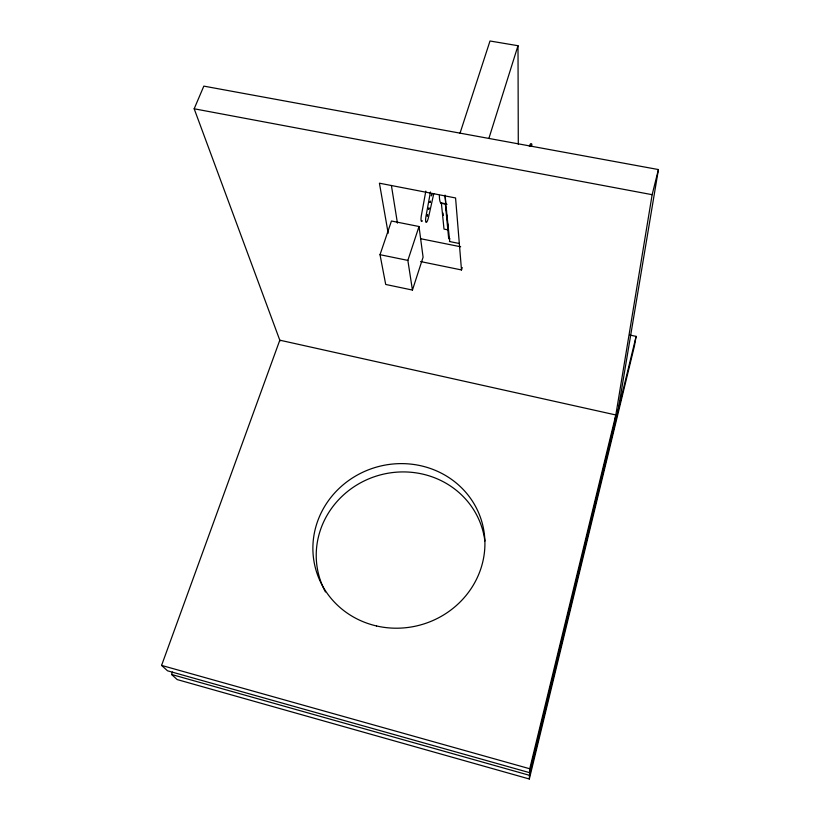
<?xml version="1.0" encoding="UTF-8"?>
<svg xmlns="http://www.w3.org/2000/svg" width="820" height="820" viewBox="0 0 820 820"><rect width="100%" height="100%" fill="white"/><g stroke="black" fill="none" stroke-linecap="round" stroke-linejoin="round"><path stroke-width="1.23" d="M172.446 672.062L171.575 674.47L177.192 679.575L529.33 779L529.484 775.32L636.115 336.374L629.862 335.062M529.587 772.665L529.751 768.76L615.83 414.971L279.805 340.187L161.581 665.409L167.526 670.801L529.587 772.665L614.334 424.042M613.319 430.223L652.146 194.688L658.419 169.555L203.832 86.12L194.176 108.783L280.091 340.987M617.993 410.984L658.419 169.555M636.115 336.374L634.403 346.101L529.33 779M425.826 191.091L421.265 216.049A6.898 1.404 -78.9 0 0 422.402 220.816M430.449 191.993L425.867 216.962A6.898 1.373 -78.9 0 0 426.123 222.404A6.898 1.373 -78.9 0 0 428.399 217.843L433.79 193.561M420.609 261.57L461.496 269.954L462.234 267.556M488.884 138.436L518.004 45.715L490.001 41L460.04 133.148M412.439 290.065L423.089 257.203L419.01 226.515L391.447 221.01L380.019 254.692L385.707 284.458L412.439 290.065L407.858 260.401L419.01 226.515M529.351 146.442L530.058 145.652A1.168 1.127 -64.5 0 1 531.114 145.847L531.227 145.847M449.698 241.234L444.881 195.324M439.376 195.416A26.783 5.084 -79.1 0 0 441.232 203.309L441.396 203.268M530.499 145.652L531.944 145.171L531.678 143.93A1.168 1.127 -64.4 0 0 530.622 143.736L529.904 144.791L530.683 145.745M194.176 108.783L652.146 194.688M443.579 203.36L441.355 202.929L443.999 229.087L448.294 229.938M441.232 203.309L446.941 204.426M449.975 238.825L448.683 238.62L445.27 203.052M449.411 241.51L459.323 243.499M420.557 238.702L460.666 246.779M380.019 254.692L407.858 260.401M161.581 665.409L529.751 768.76M171.575 674.47L529.484 775.32M445.906 203.011L446.613 203.954M445.701 201.976L445.168 195.252M388.178 233.218L379.424 183.198L455.571 197.958L461.496 269.954M391.396 185.474L397.444 223.112M443.015 213.036L443.251 215.445M446.162 207.532L446.521 211.263M446.869 214.994L447.351 219.975M447.699 223.716L448.181 228.698M518.004 45.715L518.291 144.197M325.448 591.938A84.983 80.811 -16.8 0 1 376.154 476.143A84.983 80.811 -16.8 0 1 484.886 541.036M427.261 216.029L427.62 214.82L427.261 216.029M428.634 209.264L428.983 208.054L428.634 209.264M430.008 202.489L430.408 201.269L430.008 202.489M431.381 195.703L431.781 194.494L431.381 195.703M376.544 625.967A86.377 81.928 -16.6 0 0 482.016 522.391A86.377 81.928 -16.6 0 0 338.137 489.366A86.377 81.928 -16.6 0 0 376.544 625.967"/></g></svg>
